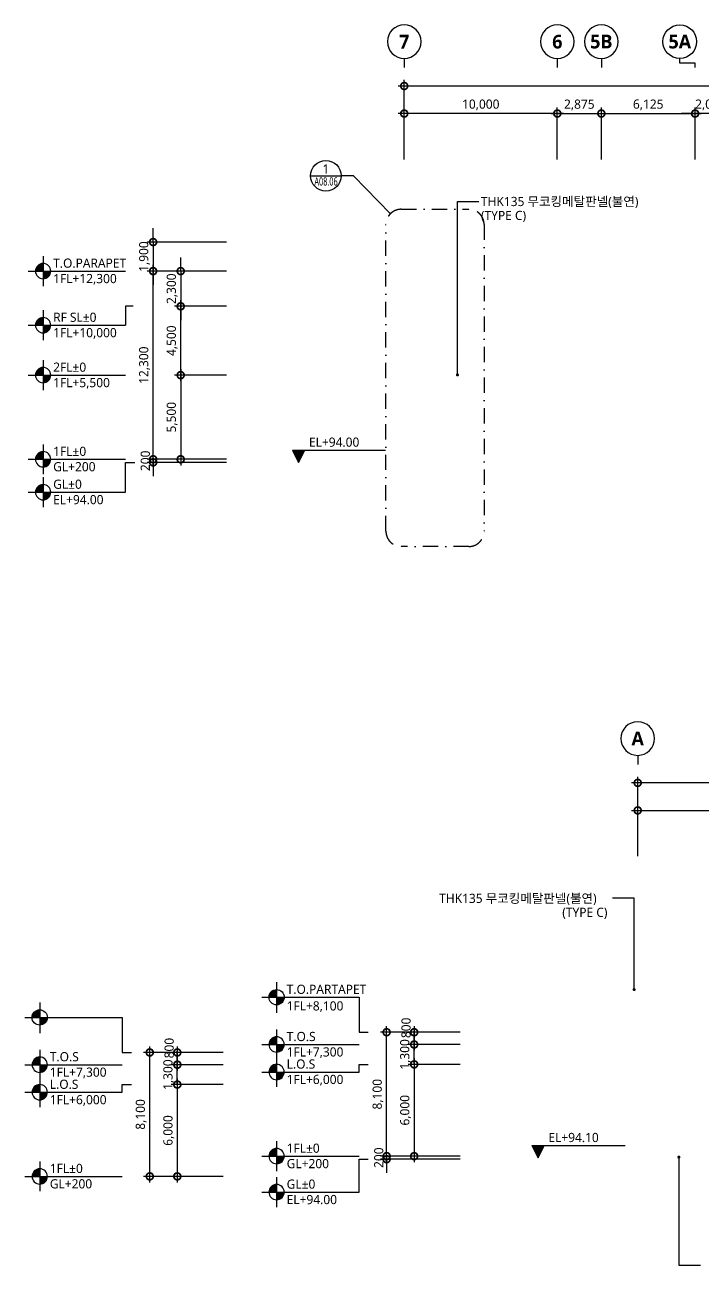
# Model space of a CAD drawing. Header units: millimetres. Extents: x 13413 to 329391, y 5875 to 100395.
# Drawn here: x 184669 to 228911, y 19317 to 100395 of the extents above; entities that cross this region are included whole.
import ezdxf
from ezdxf.enums import TextEntityAlignment as Align

# ---------------------------------------------------------------- set-up
doc = ezdxf.new("R2010")
doc.units = ezdxf.units.MM
doc.header["$LTSCALE"] = 200
doc.linetypes.add('DASHDOT-GAUN', pattern=[10, 5, -2.5, 0, -2.5])
doc.layers.get('DEFPOINTS').update_dxf_attribs({"color": 137})
for name, color, linetype in [('DIM', 7, 'Continuous'), ('SYM', 6, 'Continuous'), ('SYM-BUB', 3, 'Continuous'), ('SYM-LEAD', 6, 'Continuous'), ('SYM-LEVEL', 7, 'Continuous'), ('XR-ELEV$0$TEXT', 3, 'Continuous')]:
    doc.layers.add(name, color=color, linetype=linetype)
doc.styles.add('$0$스타일1', font='malgun.ttf')
doc.styles.add('XR-ELEV$0$스타일1', font='malgun.ttf')
doc.styles.add('맑은고딕B', font='malgunbd.ttf')
doc.styles.add('스타일1', font='malgun.ttf')
doc.dimstyles.new('CJA', dxfattribs={"dimscale": 300, "dimtxt": 2.7, "dimasz": 1, "dimexe": 2, "dimexo": 3, "dimgap": 1, "dimtad": 1, "dimdec": 0, "dimzin": 1, "dimdsep": 46, "dimlunit": 6, "dimtxsty": '$0$스타일1', "dimblk": 'CJDOT', "dimcen": 0.09, "dimdle": 1, "dimclrd": 256, "dimclre": 256, "dimclrt": 3, "dimadec": 0, "dimazin": 0, "dimtfac": 1, "dimtdec": 0, "dimtix": 1, "dimtmove": 2, "dimatfit": 3, "dimldrblk": 'CJDOT', "dimfxl": 1, "dimtolj": 1, "dimtzin": 1, "dimarcsym": 0})
doc.dimstyles.new('DIM-QD 1', dxfattribs={"dimtxt": 3, "dimasz": 1.5, "dimexe": 1, "dimexo": 0, "dimgap": 1, "dimtad": 1, "dimdec": 3, "dimdsep": 46, "dimlunit": 6, "dimtxsty": '$0$스타일1', "dimblk1": 'ARCHTICK', "dimblk2": 'ARCHTICK', "dimsah": 1, "dimcen": 0, "dimclrd": 256, "dimclre": 256, "dimclrt": 3, "dimazin": 2, "dimtfac": 1, "dimtdec": 3, "dimtix": 1, "dimtmove": 2, "dimatfit": 3, "dimldrblk": 'ARCHTICK', "dimfxl": 1, "dimtolj": 1, "dimtzin": 0, "dimarcsym": 0})

# ---------------------------------------------------------------- blocks, each defined once
blk = doc.blocks.new('_DotSmall')
at = {"color": 0, "linetype": 'ByBlock', "const_width": 0.5}
blk.add_lwpolyline([(-0.0625, 0, 1), (0.0625, 0, 1)], format="xyb", close=True, dxfattribs=at)
blk = doc.blocks.new('*D18')
at = {"layer": 'DEFPOINTS', "color": 0, "transparency": 16777216}
for p in [(224700, 50844), (224700, 45444), (267700, 45444)]:
    blk.add_point(p, dxfattribs=at)
at = {"layer": 'DIM', "color": 7, "lineweight": -2, "transparency": 16777216}
for p, q in [((224700, 46044), (224700, 51244)), ((267700, 46044), (267700, 51244)), ((268100, 50844), (224300, 50844))]:
    blk.add_line(p, q, dxfattribs=at)
at = {"layer": 'DIM', "color": 7, "lineweight": -2, "transparency": 16777216, "xscale": 900, "yscale": 900, "zscale": 900, "rotation": 180}
blk.add_blockref('_DotSmall', (224700, 50844), dxfattribs=at)
at = {"layer": 'DIM', "color": 7, "lineweight": -2, "transparency": 16777216, "xscale": 900, "yscale": 900, "zscale": 900}
blk.add_blockref('_DotSmall', (267700, 50844), dxfattribs=at)
at = {"layer": 'DIM', "color": 3, "transparency": 16777216, "insert": (246200, 51404), "char_height": 600, "attachment_point": 5, "style": '$0$스타일1'}
blk.add_mtext('\\A1;43,000', dxfattribs=at)
blk = doc.blocks.new('CJDOT')
blk.add_line((-2, 0), (2, 0))
at = {"const_width": 0.5}
blk.add_lwpolyline([(-0.25, 0, 1), (0.25, 0, 1)], format="xyb", close=True, dxfattribs=at)
blk = doc.blocks.new('*D19')
at = {"layer": 'DEFPOINTS', "color": 0, "transparency": 16777216}
for p in [(237700, 49044), (224700, 45444), (237700, 45444)]:
    blk.add_point(p, dxfattribs=at)
at = {"layer": 'DIM', "color": 7, "lineweight": -2, "transparency": 16777216}
for p, q in [((224300, 49044), (238100, 49044)), ((224700, 46044), (224700, 49444)), ((237700, 46044), (237700, 49444))]:
    blk.add_line(p, q, dxfattribs=at)
at = {"layer": 'DIM', "color": 7, "lineweight": -2, "transparency": 16777216, "xscale": 900, "yscale": 900, "zscale": 900, "rotation": 180}
blk.add_blockref('_DotSmall', (224700, 49044), dxfattribs=at)
at = {"layer": 'DIM', "color": 7, "lineweight": -2, "transparency": 16777216, "xscale": 900, "yscale": 900, "zscale": 900}
blk.add_blockref('_DotSmall', (237700, 49044), dxfattribs=at)
at = {"layer": 'DIM', "color": 3, "transparency": 16777216, "insert": (231200, 49606), "char_height": 600, "attachment_point": 5, "style": '$0$스타일1'}
blk.add_mtext('\\A1;13,000', dxfattribs=at)
blk = doc.blocks.new('NEW_BUB')
at = {"layer": 'SYM-BUB', "color": 6}
blk.add_line((0, 3), (0, 0), dxfattribs=at)
blk.add_circle((0, 8.5), 5.5, dxfattribs=at)
at = {"layer": 'SYM-BUB', "color": 3, "style": '맑은고딕B'}
blk.add_attdef('X', text='', height=4.5, dxfattribs=at).set_placement((0, 8.5), align=Align.MIDDLE)
blk = doc.blocks.new('*D31')
at = {"layer": 'DEFPOINTS', "color": 0, "transparency": 16777216}
for p in [(209450, 96395), (209450, 90995), (280450, 90995)]:
    blk.add_point(p, dxfattribs=at)
at = {"layer": 'DIM', "color": 7, "lineweight": -2, "transparency": 16777216}
for p, q in [((209450, 91595), (209450, 96795)), ((280450, 91595), (280450, 96795)), ((280850, 96395), (209050, 96395))]:
    blk.add_line(p, q, dxfattribs=at)
at = {"layer": 'DIM', "color": 7, "lineweight": -2, "transparency": 16777216, "xscale": 900, "yscale": 900, "zscale": 900, "rotation": 180}
blk.add_blockref('_DotSmall', (209450, 96395), dxfattribs=at)
at = {"layer": 'DIM', "color": 7, "lineweight": -2, "transparency": 16777216, "xscale": 900, "yscale": 900, "zscale": 900}
blk.add_blockref('_DotSmall', (280450, 96395), dxfattribs=at)
at = {"layer": 'DIM', "color": 3, "transparency": 16777216, "insert": (245950, 96957), "char_height": 600, "attachment_point": 5, "style": '스타일1'}
blk.add_mtext('\\A1;71,000', dxfattribs=at)
blk = doc.blocks.new('*D35')
at = {"layer": 'DEFPOINTS', "color": 0, "transparency": 16777216}
for p in [(209450, 94595), (209450, 90995), (219450, 90995)]:
    blk.add_point(p, dxfattribs=at)
at = {"layer": 'DIM', "color": 7, "lineweight": -2, "transparency": 16777216}
for p, q in [((209450, 91595), (209450, 94995)), ((219450, 91595), (219450, 94995)), ((219850, 94595), (209050, 94595))]:
    blk.add_line(p, q, dxfattribs=at)
at = {"layer": 'DIM', "color": 7, "lineweight": -2, "transparency": 16777216, "xscale": 900, "yscale": 900, "zscale": 900, "rotation": 180}
blk.add_blockref('_DotSmall', (209450, 94595), dxfattribs=at)
at = {"layer": 'DIM', "color": 7, "lineweight": -2, "transparency": 16777216, "xscale": 900, "yscale": 900, "zscale": 900}
blk.add_blockref('_DotSmall', (219450, 94595), dxfattribs=at)
at = {"layer": 'DIM', "color": 3, "transparency": 16777216, "insert": (214450, 95157), "char_height": 600, "attachment_point": 5, "style": '스타일1'}
blk.add_mtext('\\A1;10,000', dxfattribs=at)
blk = doc.blocks.new('LEVEL1')
at = {"layer": 'SYM-LEVEL'}
h = blk.add_hatch(color=6, dxfattribs=at)
edge = h.paths.add_edge_path()
edge.add_ellipse((4.87, 0), major_axis=(1.77, 1.77), ratio=1, start_angle=405, end_angle=495)
edge.add_line((2.37, 0), (4.87, 0))
edge.add_line((4.87, 0), (4.87, 2.5))
edge = h.paths.add_edge_path()
edge.add_ellipse((4.87, 0), major_axis=(1.77, 1.77), ratio=1, start_angle=225, end_angle=315)
edge.add_line((7.37, 0), (4.87, 0))
edge.add_line((4.87, 0), (4.87, -2.5))
at = {"layer": 'SYM-LEVEL', "color": 6}
for p, q in [((4.87, 4.87), (4.87, -4.87)), ((0, 0), (9.74, 0)), ((9.07, 0), (31.8, 0))]:
    blk.add_line(p, q, dxfattribs=at)
blk.add_ellipse((4.87, 0), major_axis=(1.77, 1.77), ratio=1, start_param=5.497787, end_param=11.780972, dxfattribs=at)
at = {"layer": 'SYM-LEVEL', "color": 3, "style": '스타일1'}
for tag, p in [('1층-바닥마감', (8.16, 1.11)), ('EL-+100', (8.16, -3.93))]:
    blk.add_attdef(tag, p, '', height=3, dxfattribs=at)
blk = doc.blocks.new('*D40')
at = {"layer": 'DEFPOINTS', "color": 0, "transparency": 16777216}
for p in [(193050, 84295), (198450, 84295), (198450, 71995)]:
    blk.add_point(p, dxfattribs=at)
at = {"layer": 'DIM', "color": 7, "lineweight": -2, "transparency": 16777216}
for p, q in [((193050, 71595), (193050, 84695)), ((197850, 84295), (192650, 84295)), ((197850, 71995), (192650, 71995))]:
    blk.add_line(p, q, dxfattribs=at)
at = {"layer": 'DIM', "color": 7, "lineweight": -2, "transparency": 16777216, "xscale": 900, "yscale": 900, "zscale": 900}
for p, rotation in [((193050, 84295), 90), ((193050, 71995), 270)]:
    blk.add_blockref('_DotSmall', p, dxfattribs=dict(at, rotation=rotation))
at = {"layer": 'DIM', "color": 3, "transparency": 16777216, "insert": (192488, 78145), "char_height": 600, "attachment_point": 5, "rotation": 90, "style": '$0$스타일1'}
blk.add_mtext('\\A1;12,300', dxfattribs=at)
blk = doc.blocks.new('*D41')
at = {"layer": 'DEFPOINTS', "color": 0, "transparency": 16777216}
for p in [(198450, 77495), (194850, 71995), (198450, 71995)]:
    blk.add_point(p, dxfattribs=at)
at = {"layer": 'DIM', "color": 7, "lineweight": -2, "transparency": 16777216}
for p, q in [((194850, 77895), (194850, 71595)), ((197850, 77495), (194450, 77495)), ((197850, 71995), (194450, 71995))]:
    blk.add_line(p, q, dxfattribs=at)
at = {"layer": 'DIM', "color": 7, "lineweight": -2, "transparency": 16777216, "xscale": 900, "yscale": 900, "zscale": 900}
for p, rotation in [((194850, 77495), 90), ((194850, 71995), 270)]:
    blk.add_blockref('_DotSmall', p, dxfattribs=dict(at, rotation=rotation))
at = {"layer": 'DIM', "color": 3, "transparency": 16777216, "insert": (194290, 74745), "char_height": 600, "attachment_point": 5, "rotation": 90, "style": '$0$스타일1'}
blk.add_mtext('\\A1;5,500', dxfattribs=at)
blk = doc.blocks.new('*D37')
at = {"layer": 'DEFPOINTS', "color": 0, "transparency": 16777216}
for p in [(194850, 81995), (198450, 81995), (198450, 77495)]:
    blk.add_point(p, dxfattribs=at)
at = {"layer": 'DIM', "color": 7, "lineweight": -2, "transparency": 16777216}
for p, q in [((197850, 81995), (194450, 81995)), ((194850, 77095), (194850, 82395)), ((197850, 77495), (194450, 77495))]:
    blk.add_line(p, q, dxfattribs=at)
at = {"layer": 'DIM', "color": 7, "lineweight": -2, "transparency": 16777216, "xscale": 900, "yscale": 900, "zscale": 900}
for p, rotation in [((194850, 81995), 90), ((194850, 77495), 270)]:
    blk.add_blockref('_DotSmall', p, dxfattribs=dict(at, rotation=rotation))
at = {"layer": 'DIM', "color": 3, "transparency": 16777216, "insert": (194290, 79745), "char_height": 600, "attachment_point": 5, "rotation": 90, "style": '$0$스타일1'}
blk.add_mtext('\\A1;4,500', dxfattribs=at)
blk = doc.blocks.new('*D38')
at = {"layer": 'DEFPOINTS', "color": 0, "transparency": 16777216}
for p in [(193050, 71795), (198450, 71995), (198450, 71795)]:
    blk.add_point(p, dxfattribs=at)
at = {"layer": 'DIM', "color": 7, "lineweight": -2, "transparency": 16777216}
for p, q in [((193050, 71995), (193050, 72895)), ((197850, 71995), (192650, 71995)), ((197850, 71795), (192650, 71795)), ((193050, 71995), (193050, 71795)), ((193050, 71795), (193050, 70895))]:
    blk.add_line(p, q, dxfattribs=at)
at = {"layer": 'DIM', "color": 7, "lineweight": -2, "transparency": 16777216, "xscale": 900, "yscale": 900, "zscale": 900}
for p, rotation in [((193050, 71995), 270), ((193050, 71795), 90)]:
    blk.add_blockref('_DotSmall', p, dxfattribs=dict(at, rotation=rotation))
at = {"layer": 'DIM', "color": 3, "transparency": 16777216, "insert": (192540, 71895), "char_height": 600, "attachment_point": 5, "rotation": 90, "style": '$0$스타일1'}
blk.add_mtext('\\A1;200', dxfattribs=at)
blk = doc.blocks.new('*D39')
at = {"layer": 'DEFPOINTS', "color": 0, "transparency": 16777216}
for p in [(198450, 84295), (194850, 81995), (198450, 81995)]:
    blk.add_point(p, dxfattribs=at)
at = {"layer": 'DIM', "color": 7, "lineweight": -2, "transparency": 16777216}
for p, q in [((194850, 84295), (194850, 85195)), ((197850, 84295), (194450, 84295)), ((194850, 84295), (194850, 81995)), ((197850, 81995), (194450, 81995)), ((194850, 81995), (194850, 81095))]:
    blk.add_line(p, q, dxfattribs=at)
at = {"layer": 'DIM', "color": 7, "lineweight": -2, "transparency": 16777216, "xscale": 900, "yscale": 900, "zscale": 900}
for p, rotation in [((194850, 84295), 270), ((194850, 81995), 90)]:
    blk.add_blockref('_DotSmall', p, dxfattribs=dict(at, rotation=rotation))
at = {"layer": 'DIM', "color": 3, "transparency": 16777216, "insert": (194290, 83145), "char_height": 600, "attachment_point": 5, "rotation": 90, "style": '$0$스타일1'}
blk.add_mtext('\\A1;2,300', dxfattribs=at)
blk = doc.blocks.new('*D46')
at = {"layer": 'DEFPOINTS', "color": 0, "transparency": 16777216}
for p in [(208300, 26244), (213700, 26444), (213700, 26244)]:
    blk.add_point(p, dxfattribs=at)
at = {"layer": 'DIM', "color": 7, "lineweight": -2, "transparency": 16777216}
for p, q in [((208300, 26444), (208300, 27344)), ((213100, 26444), (207900, 26444)), ((213100, 26244), (207900, 26244)), ((208300, 26444), (208300, 26244)), ((208300, 26244), (208300, 25344))]:
    blk.add_line(p, q, dxfattribs=at)
at = {"layer": 'DIM', "color": 7, "lineweight": -2, "transparency": 16777216, "xscale": 900, "yscale": 900, "zscale": 900}
for p, rotation in [((208300, 26444), 270), ((208300, 26244), 90)]:
    blk.add_blockref('_DotSmall', p, dxfattribs=dict(at, rotation=rotation))
at = {"layer": 'DIM', "color": 3, "transparency": 16777216, "insert": (207790, 26344), "char_height": 600, "attachment_point": 5, "rotation": 90, "style": '$0$스타일1'}
blk.add_mtext('\\A1;200', dxfattribs=at)
blk = doc.blocks.new('_ARCHTICK')
at = {"color": 0, "linetype": 'ByBlock', "const_width": 0.15}
blk.add_lwpolyline([(-0.5, -0.5), (0.5, 0.5)], dxfattribs=at)
blk = doc.blocks.new('LEVEL2')
at = {"layer": 'SYM-LEVEL'}
blk.add_hatch(color=6, dxfattribs=at).paths.add_polyline_path([(2, 4), (-2, 4), (0, 0)])
at = {"layer": 'SYM-LEVEL', "color": 6}
for p, q in [((-2, 4), (6.35, 4)), ((-2, 4), (0, 0)), ((0, 0), (2, 4)), ((5.68, 4), (28.41, 4))]:
    blk.add_line(p, q, dxfattribs=at)
at = {"layer": 'SYM-LEVEL', "color": 3, "style": '스타일1'}
for tag, p in [('1층-바닥마감', (3.37, 5.11)), ('EL-+100', (3.37, 0.07))]:
    blk.add_attdef(tag, p, '', height=3, dxfattribs=at)
blk = doc.blocks.new('*D67')
at = {"layer": 'DEFPOINTS', "color": 0, "transparency": 16777216}
for p in [(198450, 86195), (193050, 84295), (198450, 84295)]:
    blk.add_point(p, dxfattribs=at)
at = {"layer": 'DIM', "color": 7, "lineweight": -2, "transparency": 16777216}
for p, q in [((193050, 86195), (193050, 87095)), ((197850, 86195), (192650, 86195)), ((193050, 86195), (193050, 84295)), ((197850, 84295), (192650, 84295)), ((193050, 84295), (193050, 83395))]:
    blk.add_line(p, q, dxfattribs=at)
at = {"layer": 'DIM', "color": 7, "lineweight": -2, "transparency": 16777216, "xscale": 900, "yscale": 900, "zscale": 900}
for p, rotation in [((193050, 86195), 270), ((193050, 84295), 90)]:
    blk.add_blockref('_DotSmall', p, dxfattribs=dict(at, rotation=rotation))
at = {"layer": 'DIM', "color": 3, "transparency": 16777216, "insert": (192488, 85245), "char_height": 600, "attachment_point": 5, "rotation": 90, "style": '$0$스타일1'}
blk.add_mtext('\\A1;1,900', dxfattribs=at)
blk = doc.blocks.new('DET1')
at = {"layer": 'SYM', "color": 6}
blk.add_line((0, 0), (10, 0), dxfattribs=at)
blk.add_circle((5, 0), 5, dxfattribs=at)
at = {"layer": 'SYM', "color": 3, "style": '스타일1'}
blk.add_attdef('1', text='', height=3, dxfattribs=at).set_placement((5, 2.25), align=Align.MIDDLE)
at = {"layer": 'SYM', "color": 3, "style": '스타일1', "width": 0.84071}
blk.add_attdef('A2.01', text='', height=2.7, dxfattribs=at).set_placement((1.24, -3.19), (9.23, -3.19), align=Align.FIT)
blk = doc.blocks.new('*D73')
at = {"layer": 'DEFPOINTS', "color": 0, "transparency": 16777216}
for p in [(24850, 80095), (30250, 80095), (30250, 71995)]:
    blk.add_point(p, dxfattribs=at)
at = {"layer": 'DIM', "color": 7, "lineweight": -2, "transparency": 16777216}
for p, q in [((24850, 71595), (24850, 80495)), ((29650, 80095), (24450, 80095)), ((29650, 71995), (24450, 71995))]:
    blk.add_line(p, q, dxfattribs=at)
at = {"layer": 'DIM', "color": 7, "lineweight": -2, "transparency": 16777216, "xscale": 900, "yscale": 900, "zscale": 900}
for p, rotation in [((24850, 80095), 90), ((24850, 71995), 270)]:
    blk.add_blockref('_DotSmall', p, dxfattribs=dict(at, rotation=rotation))
at = {"layer": 'DIM', "color": 3, "transparency": 16777216, "insert": (24288, 76045), "char_height": 600, "attachment_point": 5, "rotation": 90, "style": '$0$스타일1'}
blk.add_mtext('\\A1;8,100', dxfattribs=at)
blk = doc.blocks.new('*D74')
at = {"layer": 'DEFPOINTS', "color": 0, "transparency": 16777216}
for p in [(30250, 77995), (26650, 71995), (30250, 71995)]:
    blk.add_point(p, dxfattribs=at)
at = {"layer": 'DIM', "color": 7, "lineweight": -2, "transparency": 16777216}
for p, q in [((29650, 77995), (26250, 77995)), ((26650, 78395), (26650, 71595)), ((29650, 71995), (26250, 71995))]:
    blk.add_line(p, q, dxfattribs=at)
at = {"layer": 'DIM', "color": 7, "lineweight": -2, "transparency": 16777216, "xscale": 900, "yscale": 900, "zscale": 900}
for p, rotation in [((26650, 77995), 90), ((26650, 71995), 270)]:
    blk.add_blockref('_DotSmall', p, dxfattribs=dict(at, rotation=rotation))
at = {"layer": 'DIM', "color": 3, "transparency": 16777216, "insert": (26090, 74995), "char_height": 600, "attachment_point": 5, "rotation": 90, "style": '$0$스타일1'}
blk.add_mtext('\\A1;6,000', dxfattribs=at)
blk = doc.blocks.new('*D75')
at = {"layer": 'DEFPOINTS', "color": 0, "transparency": 16777216}
for p in [(30250, 80095), (26650, 79295), (30250, 79295)]:
    blk.add_point(p, dxfattribs=at)
at = {"layer": 'DIM', "color": 7, "lineweight": -2, "transparency": 16777216}
for p, q in [((26650, 80495), (26650, 78895)), ((29650, 80095), (26250, 80095)), ((29650, 79295), (26250, 79295))]:
    blk.add_line(p, q, dxfattribs=at)
at = {"layer": 'DIM', "color": 7, "lineweight": -2, "transparency": 16777216, "xscale": 900, "yscale": 900, "zscale": 900}
for p, rotation in [((26650, 80095), 90), ((26650, 79295), 270)]:
    blk.add_blockref('_DotSmall', p, dxfattribs=dict(at, rotation=rotation))
at = {"layer": 'DIM', "color": 3, "transparency": 16777216, "insert": (26120, 80381), "char_height": 600, "attachment_point": 5, "rotation": 90, "style": '$0$스타일1'}
blk.add_mtext('\\A1;800', dxfattribs=at)
blk = doc.blocks.new('*D76')
at = {"layer": 'DEFPOINTS', "color": 0, "transparency": 16777216}
for p in [(26650, 79295), (30250, 79295), (30250, 77995)]:
    blk.add_point(p, dxfattribs=at)
at = {"layer": 'DIM', "color": 7, "lineweight": -2, "transparency": 16777216}
for p, q in [((26650, 79295), (26650, 80195)), ((29650, 79295), (26250, 79295)), ((26650, 77995), (26650, 79295)), ((29650, 77995), (26250, 77995)), ((26650, 77995), (26650, 77095))]:
    blk.add_line(p, q, dxfattribs=at)
at = {"layer": 'DIM', "color": 7, "lineweight": -2, "transparency": 16777216, "xscale": 900, "yscale": 900, "zscale": 900}
for p, rotation in [((26650, 79295), 270), ((26650, 77995), 90)]:
    blk.add_blockref('_DotSmall', p, dxfattribs=dict(at, rotation=rotation))
at = {"layer": 'DIM', "color": 3, "transparency": 16777216, "insert": (26088, 78645), "char_height": 600, "attachment_point": 5, "rotation": 90, "style": '$0$스타일1'}
blk.add_mtext('\\A1;1,300', dxfattribs=at)
blk = doc.blocks.new('*D79')
at = {"layer": 'DEFPOINTS', "color": 0, "transparency": 16777216}
for p in [(208300, 34544), (213700, 34544), (213700, 26444)]:
    blk.add_point(p, dxfattribs=at)
at = {"layer": 'DIM', "color": 7, "lineweight": -2, "transparency": 16777216}
for p, q in [((208300, 26044), (208300, 34944)), ((213100, 34544), (207900, 34544)), ((213100, 26444), (207900, 26444))]:
    blk.add_line(p, q, dxfattribs=at)
at = {"layer": 'DIM', "color": 7, "lineweight": -2, "transparency": 16777216, "xscale": 900, "yscale": 900, "zscale": 900}
for p, rotation in [((208300, 34544), 90), ((208300, 26444), 270)]:
    blk.add_blockref('_DotSmall', p, dxfattribs=dict(at, rotation=rotation))
at = {"layer": 'DIM', "color": 3, "transparency": 16777216, "insert": (207738, 30494), "char_height": 600, "attachment_point": 5, "rotation": 90, "style": '$0$스타일1'}
blk.add_mtext('\\A1;8,100', dxfattribs=at)
blk = doc.blocks.new('*D80')
at = {"layer": 'DEFPOINTS', "color": 0, "transparency": 16777216}
for p in [(213700, 32444), (210100, 26444), (213700, 26444)]:
    blk.add_point(p, dxfattribs=at)
at = {"layer": 'DIM', "color": 7, "lineweight": -2, "transparency": 16777216}
for p, q in [((213100, 32444), (209700, 32444)), ((210100, 32844), (210100, 26044)), ((213100, 26444), (209700, 26444))]:
    blk.add_line(p, q, dxfattribs=at)
at = {"layer": 'DIM', "color": 7, "lineweight": -2, "transparency": 16777216, "xscale": 900, "yscale": 900, "zscale": 900}
for p, rotation in [((210100, 32444), 90), ((210100, 26444), 270)]:
    blk.add_blockref('_DotSmall', p, dxfattribs=dict(at, rotation=rotation))
at = {"layer": 'DIM', "color": 3, "transparency": 16777216, "insert": (209540, 29444), "char_height": 600, "attachment_point": 5, "rotation": 90, "style": '$0$스타일1'}
blk.add_mtext('\\A1;6,000', dxfattribs=at)
blk = doc.blocks.new('*D81')
at = {"layer": 'DEFPOINTS', "color": 0, "transparency": 16777216}
for p in [(213700, 34544), (210100, 33744), (213700, 33744)]:
    blk.add_point(p, dxfattribs=at)
at = {"layer": 'DIM', "color": 7, "lineweight": -2, "transparency": 16777216}
for p, q in [((210100, 34944), (210100, 33344)), ((213100, 34544), (209700, 34544)), ((213100, 33744), (209700, 33744))]:
    blk.add_line(p, q, dxfattribs=at)
at = {"layer": 'DIM', "color": 7, "lineweight": -2, "transparency": 16777216, "xscale": 900, "yscale": 900, "zscale": 900}
for p, rotation in [((210100, 34544), 90), ((210100, 33744), 270)]:
    blk.add_blockref('_DotSmall', p, dxfattribs=dict(at, rotation=rotation))
at = {"layer": 'DIM', "color": 3, "transparency": 16777216, "insert": (209570, 34830), "char_height": 600, "attachment_point": 5, "rotation": 90, "style": '$0$스타일1'}
blk.add_mtext('\\A1;800', dxfattribs=at)
blk = doc.blocks.new('*D78')
at = {"layer": 'DEFPOINTS', "color": 0, "transparency": 16777216}
for p in [(210100, 33744), (213700, 33744), (213700, 32444)]:
    blk.add_point(p, dxfattribs=at)
at = {"layer": 'DIM', "color": 7, "lineweight": -2, "transparency": 16777216}
for p, q in [((210100, 33744), (210100, 34644)), ((213100, 33744), (209700, 33744)), ((210100, 32444), (210100, 33744)), ((213100, 32444), (209700, 32444)), ((210100, 32444), (210100, 31544))]:
    blk.add_line(p, q, dxfattribs=at)
at = {"layer": 'DIM', "color": 7, "lineweight": -2, "transparency": 16777216, "xscale": 900, "yscale": 900, "zscale": 900}
for p, rotation in [((210100, 33744), 270), ((210100, 32444), 90)]:
    blk.add_blockref('_DotSmall', p, dxfattribs=dict(at, rotation=rotation))
at = {"layer": 'DIM', "color": 3, "transparency": 16777216, "insert": (209538, 33094), "char_height": 600, "attachment_point": 5, "rotation": 90, "style": '$0$스타일1'}
blk.add_mtext('\\A1;1,300', dxfattribs=at)
blk = doc.blocks.new('*D90')
at = {"layer": 'DEFPOINTS', "color": 0, "transparency": 16777216}
for p in [(228450, 94595), (228450, 90995), (230450, 90995)]:
    blk.add_point(p, dxfattribs=at)
at = {"layer": 'DIM', "color": 7, "lineweight": -2, "transparency": 16777216}
for p, q in [((228450, 91595), (228450, 94995)), ((230450, 91595), (230450, 94995)), ((228450, 94595), (227550, 94595)), ((230450, 94595), (228450, 94595)), ((230450, 94595), (231350, 94595))]:
    blk.add_line(p, q, dxfattribs=at)
at = {"layer": 'DIM', "color": 7, "lineweight": -2, "transparency": 16777216, "xscale": 900, "yscale": 900, "zscale": 900}
blk.add_blockref('_DotSmall', (228450, 94595), dxfattribs=at)
at = {"layer": 'DIM', "color": 7, "lineweight": -2, "transparency": 16777216, "xscale": 900, "yscale": 900, "zscale": 900, "rotation": 180}
blk.add_blockref('_DotSmall', (230450, 94595), dxfattribs=at)
at = {"layer": 'DIM', "color": 3, "transparency": 16777216, "insert": (229450, 95155), "char_height": 600, "attachment_point": 5, "style": '스타일1'}
blk.add_mtext('\\A1;2,000', dxfattribs=at)
blk = doc.blocks.new('*D91')
at = {"layer": 'DEFPOINTS', "color": 0, "transparency": 16777216}
for p in [(228450, 94595), (222325, 90995), (228450, 90995)]:
    blk.add_point(p, dxfattribs=at)
at = {"layer": 'DIM', "color": 7, "lineweight": -2, "transparency": 16777216}
for p, q in [((222325, 91595), (222325, 94995)), ((228450, 91595), (228450, 94995)), ((221925, 94595), (228850, 94595))]:
    blk.add_line(p, q, dxfattribs=at)
at = {"layer": 'DIM', "color": 7, "lineweight": -2, "transparency": 16777216, "xscale": 900, "yscale": 900, "zscale": 900, "rotation": 180}
blk.add_blockref('_DotSmall', (222325, 94595), dxfattribs=at)
at = {"layer": 'DIM', "color": 7, "lineweight": -2, "transparency": 16777216, "xscale": 900, "yscale": 900, "zscale": 900}
blk.add_blockref('_DotSmall', (228450, 94595), dxfattribs=at)
at = {"layer": 'DIM', "color": 3, "transparency": 16777216, "insert": (225387, 95157), "char_height": 600, "attachment_point": 5, "style": '스타일1'}
blk.add_mtext('\\A1;6,125', dxfattribs=at)
blk = doc.blocks.new('*D92')
at = {"layer": 'DEFPOINTS', "color": 0, "transparency": 16777216}
for p in [(222325, 94595), (219450, 90995), (222325, 90995)]:
    blk.add_point(p, dxfattribs=at)
at = {"layer": 'DIM', "color": 7, "lineweight": -2, "transparency": 16777216}
for p, q in [((219450, 91595), (219450, 94995)), ((222325, 91595), (222325, 94995)), ((219050, 94595), (222725, 94595))]:
    blk.add_line(p, q, dxfattribs=at)
at = {"layer": 'DIM', "color": 7, "lineweight": -2, "transparency": 16777216, "xscale": 900, "yscale": 900, "zscale": 900, "rotation": 180}
blk.add_blockref('_DotSmall', (219450, 94595), dxfattribs=at)
at = {"layer": 'DIM', "color": 7, "lineweight": -2, "transparency": 16777216, "xscale": 900, "yscale": 900, "zscale": 900}
blk.add_blockref('_DotSmall', (222325, 94595), dxfattribs=at)
at = {"layer": 'DIM', "color": 3, "transparency": 16777216, "insert": (220887, 95155), "char_height": 600, "attachment_point": 5, "style": '스타일1'}
blk.add_mtext('\\A1;2,875', dxfattribs=at)
blk = doc.blocks.new('A$Cb0515825')
at = {"layer": 'SYM-LEVEL'}
h = blk.add_hatch(color=6, dxfattribs=at)
edge = h.paths.add_edge_path()
edge.add_ellipse((974.1, 11362.3), major_axis=(353.6, 353.6), ratio=1, start_angle=405, end_angle=495)
edge.add_line((474.1, 11362.3), (974.1, 11362.3))
edge.add_line((974.1, 11362.3), (974.1, 11862.3))
edge = h.paths.add_edge_path()
edge.add_ellipse((974.1, 11362.3), major_axis=(353.6, 353.6), ratio=1, start_angle=225, end_angle=315)
edge.add_line((1474.1, 11362.3), (974.1, 11362.3))
edge.add_line((974.1, 11362.3), (974.1, 10862.3))
at = {"layer": 'SYM-LEVEL', "color": 6}
for p, q in [((974.1, 12336.5), (974.1, 10338.2)), ((0, 11362.3), (1948.3, 11362.3))]:
    blk.add_line(p, q, dxfattribs=at)
for points in [[(1814.1, 11362.3), (6360.2, 11362.3), (6360.2, 9074.1), (6960.2, 9074.1)], [(6360.2, 6474.1), (6360.2, 6974.1), (6960.2, 6974.1)]]:
    blk.add_lwpolyline(points, dxfattribs=at)
blk.add_ellipse((974.1, 11362.3), major_axis=(353.6, 353.6), ratio=1, start_param=5.497787143782105, end_param=11.78097245096169, dxfattribs=at)
at = {"layer": 'SYM-LEVEL', "xscale": 200.000000000167, "yscale": 200.000000000167, "zscale": 200.000000000167}
for p, values in [((0, 8274.1), {'EL-+100': '1FL+7,300', '1층-바닥마감': 'T.O.S'}), ((0, 6474.1), {'EL-+100': '1FL+6,000', '1층-바닥마감': 'L.O.S'}), ((0, 974.1), {'EL-+100': 'GL+200', '1층-바닥마감': '1FL±0'})]:
    blk.add_blockref('LEVEL1', p, dxfattribs=at).add_auto_attribs(values)
at = {"layer": 'SYM-LEVEL', "color": 3, "style": '스타일1'}
for tag, p in [('T.O.PARTAPET', (1631.4, 11583.4)), ('1FL+8,100', (1631.4, 10496.7))]:
    blk.add_attdef(tag, p, '', height=600, dxfattribs=at)
at = {"layer": 'DIM'}
dim = blk.add_linear_dim(base=(9960.2, 8274.1), p1=(13560.2, 9074.1), p2=(13560.2, 8274.1), angle=270, dimstyle='CJA', override={"dimscale": 200, "dimtxt": 3, "dimasz": 4.5, "dimblk1": 'DotSmall', "dimblk2": 'DotSmall', "dimsah": 1, "dimdle": 2, "dimclrd": 7, "dimclre": 7}, dxfattribs=at)
dim.commit()
dim.dimension.update_dxf_attribs({"geometry": '*D75', "text_midpoint": (9430.2, 9360.5), "dimtype": 128, "insert": (-16689.8, -71020.8)})
for base, p1, p2, angle, picture, middle in [((8160.2, 9074.1), (13560.2, 974.1), (13560.2, 9074.1), 270, '*D73', (7598.2, 5024.1)), ((9960.2, 8274.1), (13560.2, 6974.1), (13560.2, 8274.1), 90, '*D76', (9398.2, 7624.1)), ((9960.2, 974.1), (13560.2, 6974.1), (13560.2, 974.1), 270, '*D74', (9399.9, 3974.1))]:
    dim = blk.add_linear_dim(base=base, p1=p1, p2=p2, angle=angle, dimstyle='CJA', override={"dimscale": 200, "dimtxt": 3, "dimasz": 4.5, "dimblk1": 'DotSmall', "dimblk2": 'DotSmall', "dimsah": 1, "dimdle": 2, "dimclrd": 7, "dimclre": 7}, dxfattribs=at)
    dim.commit()
    dim.dimension.update_dxf_attribs({"geometry": picture, "text_midpoint": middle, "insert": (-16689.8, -71020.8)})

msp = doc.modelspace()

# ---------------------------------------------------------------- hatches: boundary and pattern name
at = {"layer": 'SYM-LEVEL'}
h = msp.add_hatch(color=6, dxfattribs=at)
edge = h.paths.add_edge_path()
edge.add_ellipse((201113.9, 36831.8), major_axis=(353.6, 353.6), ratio=1, start_angle=405, end_angle=495)
edge.add_line((200613.9, 36831.8), (201113.9, 36831.8))
edge.add_line((201113.9, 36831.8), (201113.9, 37331.8))
edge = h.paths.add_edge_path()
edge.add_ellipse((201113.9, 36831.8), major_axis=(353.6, 353.6), ratio=1, start_angle=225, end_angle=315)
edge.add_line((201613.9, 36831.8), (201113.9, 36831.8))
edge.add_line((201113.9, 36831.8), (201113.9, 36331.8))

# ---------------------------------------------------------------- linework, layer by layer
at = {"layer": 'SYM', "color": 6}
msp.add_lwpolyline([(208546, 88043.4), (206132.7, 90524.8), (205332.7, 90524.8)], dxfattribs=at)
at = {"layer": 'SYM', "color": 3, "linetype": 'DASHDOT-GAUN'}
msp.add_lwpolyline([(209253.1, 88336.3), (213669.8, 88336.3, -0.4142136), (214669.8, 87336.3), (214669.8, 67294.9, -0.4142136), (213669.8, 66294.9), (209253.1, 66294.9, -0.4142136), (208253.1, 67294.9), (208253.1, 87336.3, -0.4142136)], format="xyb", close=True, dxfattribs=at)
at = {"layer": 'SYM-BUB', "color": 6}
msp.add_lwpolyline([(228450, 97594.9), (228450, 97894.9), (227450, 97894.9), (227450, 98194.9)], dxfattribs=at)
msp.add_circle((227450, 99294.9), 1100, dxfattribs=at)
at = {"layer": 'SYM-LEAD'}
msp.add_lwpolyline([(191750, 81994.9), (191250, 81994.9), (191250, 80757.9)], dxfattribs=at)
at = {"layer": 'SYM-LEVEL', "color": 6}
for p, q in [((201113.9, 37806), (201113.9, 35807.7)), ((200139.8, 36831.8), (202088.1, 36831.8))]:
    msp.add_line(p, q, dxfattribs=at)
for points in [[(191250, 69844.7), (191250, 71794.9), (191850, 71794.9)], [(201953.9, 36831.8), (206500, 36831.8), (206500, 34543.6), (207100, 34543.6)], [(206500, 31943.6), (206500, 32443.6), (207100, 32443.6)], [(206500, 24093.4), (206500, 26243.6), (207100, 26243.6)]]:
    msp.add_lwpolyline(points, dxfattribs=at)
msp.add_ellipse((201113.9, 36831.8), major_axis=(353.6, 353.6), ratio=1, start_param=5.497787143782105, end_param=11.78097245096169, dxfattribs=at)

# ---------------------------------------------------------------- block references
ref = msp.add_blockref('DET1', (203332.7, 90524.8), dxfattribs=dict(xscale=200.0000000000001, yscale=200.0000000000001, zscale=200.0000000000001))
ref.add_attrib('A2.01', 'A08.06', dxfattribs={"layer": 'SYM', "color": 3, "height": 540, "style": '스타일1', "width": 0.658498}).set_placement((203581.6, 89886.8), (205105.4, 89886.8), align=Align.FIT)
ref.add_attrib('1', '1', dxfattribs={"layer": 'SYM', "color": 3, "height": 600, "style": '스타일1'}).set_placement((204332.7, 90974.8), align=Align.MIDDLE)
msp.add_blockref('A$Cb0515825', (184669.5, 24147.1))
at = {"layer": 'SYM-BUB'}
ref = msp.add_blockref('NEW_BUB', (209450, 97594.9), dxfattribs=dict(at, xscale=-200.0000000000001, yscale=200.0000000000001, zscale=200.0000000000001))
ref.add_attrib('X', '7', dxfattribs={"color": 3, "height": 900, "style": '맑은고딕B'}).set_placement((209450, 99294.9), align=Align.MIDDLE)
ref = msp.add_blockref('NEW_BUB', (219450, 97594.9), dxfattribs=dict(at, xscale=-200.0000000000001, yscale=200.0000000000001, zscale=200.0000000000001))
ref.add_attrib('X', '6', dxfattribs={"color": 3, "height": 900, "style": '맑은고딕B'}).set_placement((219450, 99294.9), align=Align.MIDDLE)
ref = msp.add_blockref('NEW_BUB', (222325, 97594.9), dxfattribs=dict(at, xscale=-200.0000000000001, yscale=200.0000000000001, zscale=200.0000000000001))
ref.add_attrib('X', '5B', dxfattribs={"color": 3, "height": 900, "style": '맑은고딕B'}).set_placement((222325, 99294.9), align=Align.MIDDLE)
ref = msp.add_blockref('NEW_BUB', (224700, 52043.6), dxfattribs=dict(at, xscale=-200.0000000000001, yscale=200.0000000000001, zscale=200.0000000000001))
ref.add_attrib('X', 'A', dxfattribs={"color": 3, "height": 900, "style": '맑은고딕B'}).set_placement((224700, 53743.6), align=Align.MIDDLE)
at = {"layer": 'SYM-LEVEL', "xscale": 200.000000000167, "yscale": 200.000000000167, "zscale": 200.000000000167}
for p, values in [((184889.8, 84294.9), {'EL-+100': '1FL+12,300', '1층-바닥마감': 'T.O.PARAPET'}), ((184889.8, 80757.9), {'EL-+100': '1FL+10,000', '1층-바닥마감': 'RF SL±0'}), ((184889.8, 77494.9), {'EL-+100': '1FL+5,500', '1층-바닥마감': '2FL±0'}), ((184889.8, 71994.9), {'EL-+100': 'GL+200', '1층-바닥마감': '1FL±0'}), ((184889.8, 69844.7), {'EL-+100': 'EL+94.00', '1층-바닥마감': 'GL±0'}), ((200139.8, 33743.6), {'EL-+100': '1FL+7,300', '1층-바닥마감': 'T.O.S'}), ((200139.8, 31943.6), {'EL-+100': '1FL+6,000', '1층-바닥마감': 'L.O.S'}), ((200139.8, 26443.6), {'EL-+100': 'GL+200', '1층-바닥마감': '1FL±0'}), ((200139.8, 24093.4), {'EL-+100': 'EL+94.00', '1층-바닥마감': 'GL±0'})]:
    msp.add_blockref('LEVEL1', p, dxfattribs=at).add_auto_attribs(values)
at = {"layer": 'SYM-LEVEL'}
ref = msp.add_blockref('LEVEL2', (202555.3, 71794.9), dxfattribs=dict(at, xscale=200.000000000167, yscale=200.000000000167, zscale=200.000000000167))
ref.add_attrib('1층-바닥마감', 'EL+94.00', (203229.6, 72816), dxfattribs={"color": 3, "height": 600, "style": '스타일1'})
ref = msp.add_blockref('LEVEL2', (218192.5, 26343.6), dxfattribs=dict(at, xscale=200.000000000167, yscale=200.000000000167, zscale=200.000000000167))
ref.add_attrib('1층-바닥마감', 'EL+94.10', (218866.7, 27364.7), dxfattribs={"color": 3, "height": 600, "style": '스타일1'})

# ---------------------------------------------------------------- texts
at = {"layer": 'SYM-BUB', "color": 3, "style": '맑은고딕B'}
msp.add_attdef('5A', text='X', height=900, dxfattribs=at).set_placement((227450, 99294.9), align=Align.MIDDLE)
at = {"layer": 'SYM-LEVEL', "color": 3, "style": '스타일1'}
for tag, p, s in [('T.O.PARTAPET', (201771.2, 37052.9), '1층 바닥마감'), ('1FL+8,100', (201771.2, 35966.2), 'EL +100')]:
    msp.add_attdef(tag, p, s, height=600, dxfattribs=at)
at = {"layer": 'XR-ELEV$0$TEXT', "color": 3, "style": 'XR-ELEV$0$스타일1'}
for s, p in [('THK135 무코킹메탈판넬(불연)', (214460.4, 88546.8, 1)), ('(TYPE C)', (214460.4, 87633.9, 1)), ('THK135 무코킹메탈판넬(불연)', (211731.5, 42995.5, 1)), ('(TYPE C)', (219772.4, 42082.6, 1))]:
    msp.add_text(s, height=600, dxfattribs=at).set_placement(p)

# ---------------------------------------------------------------- dimensions: what is measured, and where the dimension line sits
at = {"layer": 'DIM'}
for base, p1, p2, angle, override, picture, middle in [((209450, 96394.9), (280450, 90994.9), (209450, 90994.9), 0, {"dimscale": 200, "dimtxt": 3, "dimasz": 4.5, "dimtxsty": '스타일1', "dimblk1": 'DotSmall', "dimblk2": 'DotSmall', "dimsah": 1, "dimdle": 2, "dimclrd": 7, "dimclre": 7}, '*D31', (245950, 96956.9)), ((210100, 33743.6), (213700, 34543.6), (213700, 33743.6), 270, {"dimscale": 200, "dimtxt": 3, "dimasz": 4.5, "dimblk1": 'DotSmall', "dimblk2": 'DotSmall', "dimsah": 1, "dimdle": 2, "dimclrd": 7, "dimclre": 7}, '*D81', (209570, 34830))]:
    dim = msp.add_linear_dim(base=base, p1=p1, p2=p2, angle=angle, dimstyle='CJA', override=override, dxfattribs=at)
    dim.commit()
    dim.dimension.update_dxf_attribs({"geometry": picture, "text_midpoint": middle, "dimtype": 160})
for base, p1, p2, angle, override, picture, middle in [((209450, 94594.9), (219450, 90994.9), (209450, 90994.9), 180, {"dimscale": 200, "dimtxt": 3, "dimasz": 4.5, "dimtxsty": '스타일1', "dimblk1": 'DotSmall', "dimblk2": 'DotSmall', "dimsah": 1, "dimdle": 2, "dimclrd": 7, "dimclre": 7}, '*D35', (214450, 95156.9)), ((228450, 94594.9), (230450, 90994.9), (228450, 90994.9), 180, {"dimscale": 200, "dimtxt": 3, "dimasz": 4.5, "dimtxsty": '스타일1', "dimblk1": 'DotSmall', "dimblk2": 'DotSmall', "dimsah": 1, "dimdle": 2, "dimclrd": 7, "dimclre": 7}, '*D90', (229450, 95155.3)), ((193050, 84294.9), (198450, 86194.9), (198450, 84294.9), 90, {"dimscale": 200, "dimtxt": 3, "dimasz": 4.5, "dimblk1": 'DotSmall', "dimblk2": 'DotSmall', "dimsah": 1, "dimdle": 2, "dimclrd": 7, "dimclre": 7}, '*D67', (192488, 85244.9)), ((194850, 81994.9), (198450, 84294.9), (198450, 81994.9), 270, {"dimscale": 200, "dimtxt": 3, "dimasz": 4.5, "dimblk1": 'DotSmall', "dimblk2": 'DotSmall', "dimsah": 1, "dimdle": 2, "dimclrd": 7, "dimclre": 7}, '*D39', (194289.7, 83144.9)), ((193050, 84294.9), (198450, 71994.9), (198450, 84294.9), 270, {"dimscale": 200, "dimtxt": 3, "dimasz": 4.5, "dimblk1": 'DotSmall', "dimblk2": 'DotSmall', "dimsah": 1, "dimdle": 2, "dimclrd": 7, "dimclre": 7}, '*D40', (192488, 78144.9)), ((194850, 81994.9), (198450, 77494.9), (198450, 81994.9), 90, {"dimscale": 200, "dimtxt": 3, "dimasz": 4.5, "dimblk1": 'DotSmall', "dimblk2": 'DotSmall', "dimsah": 1, "dimdle": 2, "dimclrd": 7, "dimclre": 7}, '*D37', (194289.7, 79744.9)), ((194850, 71994.9), (198450, 77494.9), (198450, 71994.9), 270, {"dimscale": 200, "dimtxt": 3, "dimasz": 4.5, "dimblk1": 'DotSmall', "dimblk2": 'DotSmall', "dimsah": 1, "dimdle": 2, "dimclrd": 7, "dimclre": 7}, '*D41', (194289.7, 74744.9)), ((193050, 71794.9), (198450, 71994.9), (198450, 71794.9), 90, {"dimscale": 200, "dimtxt": 3, "dimasz": 4.5, "dimblk1": 'DotSmall', "dimblk2": 'DotSmall', "dimsah": 1, "dimdle": 2, "dimclrd": 7, "dimclre": 7}, '*D38', (192540, 71894.9)), ((237700, 49043.6), (224700, 45443.6), (237700, 45443.6), 180, {"dimscale": 200, "dimtxt": 3, "dimasz": 4.5, "dimblk1": 'DotSmall', "dimblk2": 'DotSmall', "dimsah": 1, "dimdle": 2, "dimclrd": 7, "dimclre": 7}, '*D19', (231200, 49605.6)), ((208300, 34543.6), (213700, 26443.6), (213700, 34543.6), 270, {"dimscale": 200, "dimtxt": 3, "dimasz": 4.5, "dimblk1": 'DotSmall', "dimblk2": 'DotSmall', "dimsah": 1, "dimdle": 2, "dimclrd": 7, "dimclre": 7}, '*D79', (207738, 30493.6)), ((210100, 33743.6), (213700, 32443.6), (213700, 33743.6), 90, {"dimscale": 200, "dimtxt": 3, "dimasz": 4.5, "dimblk1": 'DotSmall', "dimblk2": 'DotSmall', "dimsah": 1, "dimdle": 2, "dimclrd": 7, "dimclre": 7}, '*D78', (209538, 33093.6)), ((210100, 26443.6), (213700, 32443.6), (213700, 26443.6), 270, {"dimscale": 200, "dimtxt": 3, "dimasz": 4.5, "dimblk1": 'DotSmall', "dimblk2": 'DotSmall', "dimsah": 1, "dimdle": 2, "dimclrd": 7, "dimclre": 7}, '*D80', (209539.7, 29443.6)), ((208300, 26243.6), (213700, 26443.6), (213700, 26243.6), 90, {"dimscale": 200, "dimtxt": 3, "dimasz": 4.5, "dimblk1": 'DotSmall', "dimblk2": 'DotSmall', "dimsah": 1, "dimdle": 2, "dimclrd": 7, "dimclre": 7}, '*D46', (207790, 26343.6))]:
    dim = msp.add_linear_dim(base=base, p1=p1, p2=p2, angle=angle, dimstyle='CJA', override=override, dxfattribs=at)
    dim.commit()
    dim.dimension.update_dxf_attribs({"geometry": picture, "text_midpoint": middle})
for base, p1, p2, override, picture, middle in [((222325, 94594.9), (219450, 90994.9), (222325, 90994.9), {"dimscale": 200, "dimtxt": 3, "dimasz": 4.5, "dimtxsty": '스타일1', "dimblk1": 'DotSmall', "dimblk2": 'DotSmall', "dimsah": 1, "dimdle": 2, "dimclrd": 7, "dimclre": 7}, '*D92', (220887.5, 95155.3)), ((228450, 94594.9), (222325, 90994.9), (228450, 90994.9), {"dimscale": 200, "dimtxt": 3, "dimasz": 4.5, "dimtxsty": '스타일1', "dimblk1": 'DotSmall', "dimblk2": 'DotSmall', "dimsah": 1, "dimdle": 2, "dimclrd": 7, "dimclre": 7}, '*D91', (225387.5, 95156.9)), ((224700, 50843.6), (267700, 45443.6), (224700, 45443.6), {"dimscale": 200, "dimtxt": 3, "dimasz": 4.5, "dimblk1": 'DotSmall', "dimblk2": 'DotSmall', "dimsah": 1, "dimdle": 2, "dimclrd": 7, "dimclre": 7}, '*D18', (246200, 51404))]:
    dim = msp.add_linear_dim(base=base, p1=p1, p2=p2, dimstyle='CJA', override=override, dxfattribs=at)
    dim.commit()
    dim.dimension.update_dxf_attribs({"geometry": picture, "text_midpoint": middle})

# ---------------------------------------------------------------- leaders
at = {"layer": 'SYM-LEAD'}
for points in [[(212927.7, 77512.8, 1), (212927.7, 88849.9, 1), (214327.7, 88849.9, 1)], [(224463.7, 37332.4, 1), (224463.7, 43298.6, 1), (223063.7, 43298.6, 1)], [(227393.6, 26379.9), (227393.6, 19316.7), (228793.6, 19316.7)]]:
    msp.add_leader(points, dimstyle='DIM-QD 1', override={"dimscale": 100, "dimasz": 2, "dimtad": 0, "dimclrd": 6, "dimldrblk": 'DOT'}, dxfattribs=at)

doc.saveas('drawing.dxf')
